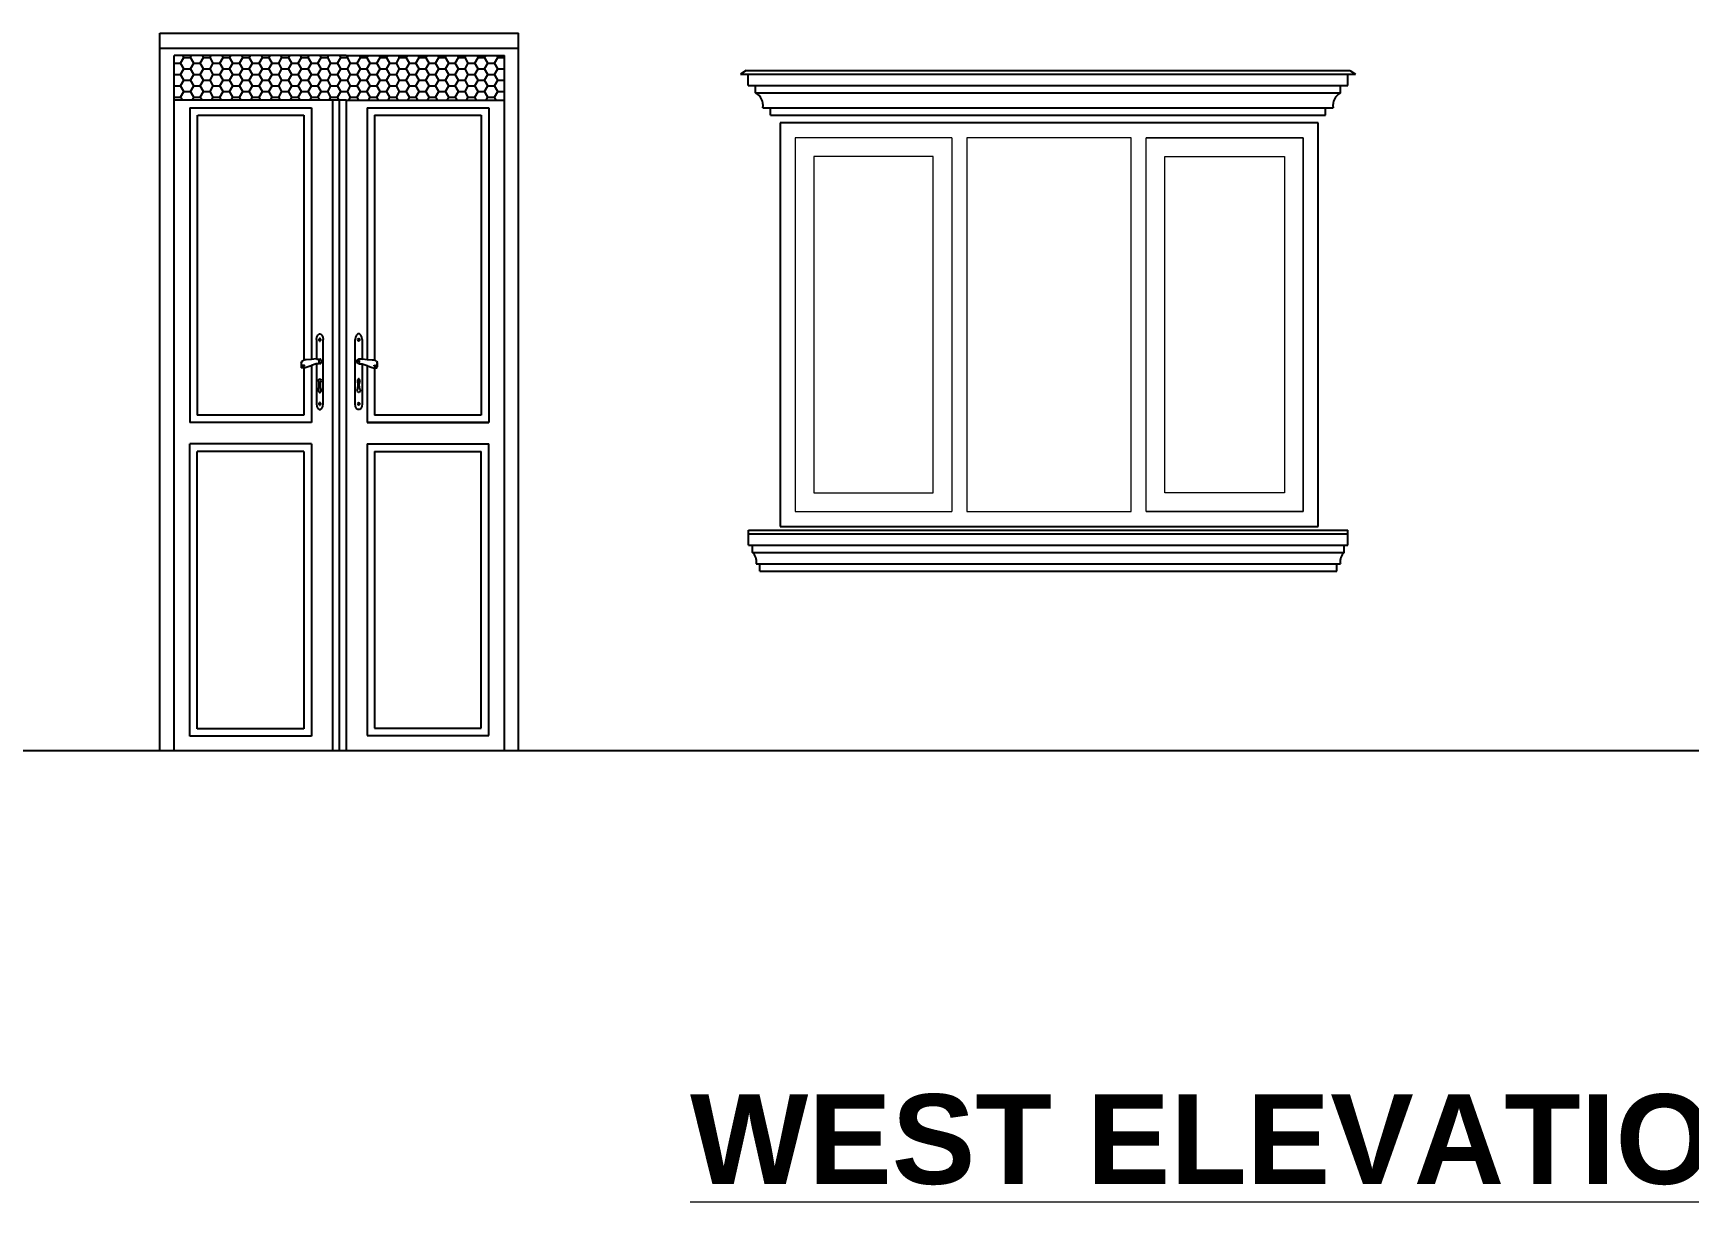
# Model space of a CAD drawing. Header units: inches. Extents: x 1397 to 20304, y -27267 to -746.
# Drawn here: x 13854.3 to 14075.9, y -24161.2 to -24004.8 of the extents above; entities that cross this region are included whole.
import ezdxf

# ---------------------------------------------------------------- set-up
doc = ezdxf.new("R2010")
doc.units = ezdxf.units.IN
doc.header["$LTSCALE"] = 17
doc.header["$MEASUREMENT"] = 0
for name, color, linetype, lineweight in [('25 BOT BAR', 12, 'Continuous', 25), ('ELEVATION', 7, 'Continuous', 25), ('OUTLINE', 1, 'Continuous', 25), ('TEXT', 231, 'Continuous', 20), ('WINDOW FRAME', 161, 'Continuous', 20)]:
    doc.layers.add(name, color=color, linetype=linetype, lineweight=lineweight)

# ---------------------------------------------------------------- blocks, each defined once
blk = doc.blocks.new('cornicebelow')
at = {"layer": '25 BOT BAR'}
for p, q in [((13950.02, -21087.63), (14030.23, -21087.63)), ((13950.02, -21089.63), (13950.02, -21087.63)), ((13950.02, -21088.13), (14030.23, -21088.13)), ((14030.23, -21089.63), (14030.23, -21087.63)), ((13950.02, -21089.63), (14030.23, -21089.63)), ((13950.52, -21090.63), (13950.52, -21089.63)), ((13950.52, -21090.63), (14029.73, -21090.63)), ((14029.73, -21090.63), (14029.73, -21089.63)), ((13951.02, -21092.13), (14029.23, -21092.13)), ((13951.52, -21093.13), (13951.52, -21092.13)), ((13951.52, -21093.13), (14028.73, -21093.13)), ((14028.73, -21093.13), (14028.73, -21092.13))]:
    blk.add_line(p, q, dxfattribs=at)
for centre, start, end in [((13949.58, -21091.77), 346.2102, 50.6596), ((14030.67, -21091.77), 129.3404, 193.7898)]:
    blk.add_arc(centre, 1.48, start, end, dxfattribs=at)
blk = doc.blocks.new('corniceup')
at = {"layer": '25 BOT BAR'}
for p, q in [((13949.69, -21026.13), (13948.94, -21026.63)), ((13949.94, -21028.13), (13949.94, -21026.63)), ((14030.23, -21028.13), (14030.23, -21026.63)), ((14030.48, -21026.13), (14031.23, -21026.63)), ((13950.94, -21029.13), (13950.94, -21028.13)), ((14029.23, -21029.13), (14029.23, -21028.13)), ((13952.94, -21032.13), (13952.94, -21031.13)), ((14027.23, -21032.13), (14027.23, -21031.13))]:
    blk.add_line(p, q, dxfattribs=at)
for centre, start, end in [((13950.02, -21030.83), 351.2663, 61.8638), ((14030.15, -21030.83), 118.1362, 188.7337)]:
    blk.add_arc(centre, 1.93, start, end, dxfattribs=at)
at = {"layer": 'OUTLINE'}
for p, q in [((13948.94, -21026.63), (14031.23, -21026.63)), ((13949.69, -21026.13), (14030.48, -21026.13)), ((13949.94, -21028.13), (14030.23, -21028.13)), ((13950.94, -21029.13), (14029.23, -21029.13)), ((13951.94, -21031.13), (14028.23, -21031.13)), ((13952.94, -21032.13), (14027.23, -21032.13))]:
    blk.add_line(p, q, dxfattribs=at)

msp = doc.modelspace()

# ---------------------------------------------------------------- hatches: boundary and pattern name
at = {"layer": 'ELEVATION', "linetype": 'Continuous'}
h = msp.add_hatch(dxfattribs=at)
h.set_pattern_fill('HONEY', color=256, scale=7)
h.set_pattern_definition([(0, (0, -2983.6316), (1.3125, 0.757772228), [0.875, -1.75]), (120, (0, -2983.6316), (-1.3125, 0.757772228), [0.875, -1.75]), (60, (0, -2983.6316), (3e-16, 1.515544457), [-1.75, 0.875])])
h.paths.add_polyline_path([(13917.35, -24007.74), (13896.14, -24007.74), (13873.12, -24007.74), (13873.12, -24013.74), (13896.14, -24013.74), (13917.35, -24013.74)])

# ---------------------------------------------------------------- linework, layer by layer
at = {"layer": '25 BOT BAR'}
msp.add_line((13766.23, -24100.76), (14226.23, -24100.76), dxfattribs=at)
at = {"layer": 'ELEVATION', "linetype": 'Continuous'}
for p, q in [((13871.23, -24100.76), (13871.23, -24004.76)), ((13871.23, -24004.76), (13919.23, -24004.76)), ((13919.23, -24100.76), (13919.23, -24004.76)), ((13871.23, -24006.76), (13919.23, -24006.76)), ((13871.23, -24006.76), (13919.23, -24006.76)), ((13871.23, -24006.76), (13919.23, -24006.76)), ((13873.12, -24100.76), (13873.12, -24007.74)), ((13896.14, -24007.74), (13873.12, -24007.74)), ((13896.14, -24007.74), (13917.35, -24007.74)), ((13917.35, -24100.76), (13917.35, -24007.74)), ((13896.14, -24013.74), (13873.12, -24013.74)), ((13894.33, -24013.74), (13894.33, -24100.76)), ((13895.23, -24013.74), (13895.23, -24100.76)), ((13896.14, -24013.74), (13896.14, -24100.76)), ((13896.14, -24013.74), (13917.35, -24013.74)), ((13875.23, -24014.74), (13875.23, -24056.88)), ((13875.23, -24014.74), (13891.5, -24014.74)), ((13876.23, -24015.74), (13876.23, -24055.88)), ((13876.31, -24015.74), (13890.5, -24015.74)), ((13890.5, -24015.74), (13890.5, -24048.51)), ((13891.5, -24014.74), (13891.5, -24048.42)), ((13898.97, -24014.74), (13898.97, -24048.42)), ((13898.97, -24014.74), (13915.24, -24014.74)), ((13899.97, -24015.74), (13899.97, -24048.51)), ((13899.97, -24015.74), (13914.24, -24015.74)), ((13914.24, -24015.74), (13914.24, -24055.88)), ((13915.24, -24014.74), (13915.24, -24056.88)), ((14026.23, -24016.76), (13954.23, -24016.76)), ((13954.23, -24016.76), (13954.23, -24070.76)), ((14026.23, -24070.76), (14026.23, -24016.76)), ((13892.22, -24045.44), (13892.35, -24045.16)), ((13892.35, -24045.16), (13892.53, -24045.01)), ((13892.53, -24045.01), (13892.74, -24045.01)), ((13892.74, -24045.01), (13892.92, -24045.16)), ((13892.92, -24045.16), (13893.05, -24045.44)), ((13897.54, -24045.16), (13897.41, -24045.44)), ((13897.73, -24045.01), (13897.54, -24045.16)), ((13897.94, -24045.01), (13897.73, -24045.01)), ((13898.12, -24045.16), (13897.94, -24045.01)), ((13898.25, -24045.44), (13898.12, -24045.16)), ((13892.17, -24045.78), (13892.22, -24045.44)), ((13892.17, -24045.78), (13892.17, -24048.36)), ((13892.55, -24045.69), (13892.53, -24045.79)), ((13892.53, -24045.79), (13892.55, -24045.9)), ((13892.54, -24045.79), (13892.56, -24045.7)), ((13892.56, -24045.89), (13892.54, -24045.79)), ((13892.6, -24045.63), (13892.55, -24045.69)), ((13892.55, -24045.9), (13892.6, -24045.96)), ((13892.56, -24045.7), (13892.61, -24045.65)), ((13892.61, -24045.94), (13892.56, -24045.89)), ((13892.67, -24045.63), (13892.6, -24045.63)), ((13892.6, -24045.96), (13892.67, -24045.96)), ((13892.61, -24045.65), (13892.66, -24045.65)), ((13892.66, -24045.94), (13892.61, -24045.94)), ((13892.66, -24045.65), (13892.71, -24045.7)), ((13892.71, -24045.89), (13892.66, -24045.94)), ((13892.72, -24045.69), (13892.67, -24045.63)), ((13892.67, -24045.96), (13892.72, -24045.9)), ((13892.71, -24045.7), (13892.73, -24045.79)), ((13892.73, -24045.79), (13892.71, -24045.89)), ((13892.74, -24045.79), (13892.72, -24045.69)), ((13892.72, -24045.9), (13892.74, -24045.79)), ((13893.05, -24045.44), (13893.1, -24045.78)), ((13893.1, -24054.37), (13893.1, -24045.78)), ((13897.41, -24045.44), (13897.37, -24045.78)), ((13897.37, -24054.37), (13897.37, -24045.78)), ((13897.73, -24045.79), (13897.75, -24045.69)), ((13897.75, -24045.9), (13897.73, -24045.79)), ((13897.76, -24045.7), (13897.74, -24045.79)), ((13897.74, -24045.79), (13897.76, -24045.89)), ((13897.75, -24045.69), (13897.8, -24045.63)), ((13897.8, -24045.96), (13897.75, -24045.9)), ((13897.8, -24045.65), (13897.76, -24045.7)), ((13897.76, -24045.89), (13897.8, -24045.94)), ((13897.8, -24045.63), (13897.86, -24045.63)), ((13897.86, -24045.65), (13897.8, -24045.65)), ((13897.8, -24045.94), (13897.86, -24045.94)), ((13897.86, -24045.96), (13897.8, -24045.96)), ((13897.86, -24045.63), (13897.92, -24045.69)), ((13897.91, -24045.7), (13897.86, -24045.65)), ((13897.86, -24045.94), (13897.91, -24045.89)), ((13897.92, -24045.9), (13897.86, -24045.96)), ((13897.92, -24045.79), (13897.91, -24045.7)), ((13897.91, -24045.89), (13897.92, -24045.79)), ((13897.92, -24045.69), (13897.94, -24045.79)), ((13897.94, -24045.79), (13897.92, -24045.9)), ((13898.3, -24045.78), (13898.25, -24045.44)), ((13898.3, -24045.78), (13898.3, -24048.36)), ((13890.15, -24048.86), (13890.16, -24048.8)), ((13890.15, -24048.86), (13890.15, -24048.87)), ((13890.15, -24048.87), (13890.15, -24048.9)), ((13890.15, -24048.9), (13890.16, -24048.87)), ((13890.15, -24048.9), (13890.15, -24048.94)), ((13890.15, -24048.94), (13890.15, -24049)), ((13890.15, -24049), (13890.15, -24049.06)), ((13890.15, -24049.06), (13890.15, -24049.14)), ((13890.15, -24049.14), (13890.15, -24049.21)), ((13890.15, -24049.21), (13890.15, -24049.27)), ((13890.15, -24049.27), (13890.15, -24049.33)), ((13890.15, -24049.33), (13890.15, -24049.38)), ((13890.15, -24049.38), (13890.15, -24049.41)), ((13890.15, -24049.41), (13890.15, -24049.41)), ((13890.16, -24049.47), (13890.15, -24049.41)), ((13890.16, -24048.8), (13890.17, -24048.77)), ((13890.16, -24048.82), (13890.17, -24048.79)), ((13890.16, -24048.82), (13890.16, -24048.82)), ((13890.16, -24048.82), (13890.16, -24048.87)), ((13890.16, -24048.86), (13890.16, -24048.82)), ((13890.16, -24048.86), (13890.17, -24048.83)), ((13890.16, -24048.86), (13890.16, -24048.86)), ((13890.16, -24048.86), (13890.16, -24048.9)), ((13890.16, -24048.98), (13890.16, -24048.86)), ((13890.16, -24049.14), (13890.16, -24049.06)), ((13890.16, -24049.35), (13890.16, -24049.21)), ((13890.16, -24049.47), (13890.16, -24049.41)), ((13890.17, -24049.49), (13890.16, -24049.47)), ((13890.2, -24048.7), (13890.17, -24048.77)), ((13890.17, -24048.79), (13890.17, -24048.79)), ((13890.17, -24048.83), (13890.17, -24048.82)), ((13890.2, -24049.55), (13890.17, -24049.49)), ((13890.24, -24048.65), (13890.2, -24048.7)), ((13890.2, -24049.12), (13890.2, -24049.23)), ((13890.2, -24049.12), (13890.25, -24049.12)), ((13890.2, -24049.23), (13890.25, -24049.23)), ((13890.2, -24049.53), (13890.24, -24049.56)), ((13890.2, -24049.53), (13890.2, -24049.55)), ((13890.24, -24049.57), (13890.2, -24049.55)), ((13890.24, -24048.65), (13890.52, -24048.49)), ((13890.24, -24049.56), (13890.24, -24049.57)), ((13890.24, -24049.56), (13890.24, -24049.57)), ((13890.51, -24049.59), (13890.24, -24049.56)), ((13890.24, -24049.56), (13890.24, -24049.56)), ((13890.52, -24049.61), (13890.24, -24049.57)), ((13890.25, -24049.12), (13890.25, -24049.23)), ((13890.57, -24049.2), (13890.25, -24049.23)), ((13890.25, -24049.23), (13890.25, -24049.34)), ((13890.56, -24049.33), (13890.25, -24049.34)), ((13890.5, -24049.61), (13890.5, -24055.88)), ((13890.51, -24049.59), (13890.52, -24049.61)), ((13890.81, -24048.47), (13890.52, -24048.49)), ((13890.81, -24049.5), (13890.52, -24049.61)), ((13890.56, -24049.33), (13890.57, -24049.2)), ((13891.46, -24048.42), (13890.81, -24048.47)), ((13891.46, -24049.26), (13890.81, -24049.5)), ((13890.81, -24049.49), (13890.81, -24049.49)), ((13891.5, -24048.42), (13891.46, -24048.42)), ((13891.5, -24049.25), (13891.46, -24049.26)), ((13892.15, -24048.35), (13891.5, -24048.42)), ((13891.5, -24048.42), (13891.5, -24048.47)), ((13892.15, -24049.03), (13891.5, -24049.25)), ((13891.5, -24049.24), (13891.5, -24049.25)), ((13891.5, -24049.25), (13891.5, -24056.88)), ((13892.17, -24048.36), (13892.15, -24048.35)), ((13892.17, -24049.03), (13892.15, -24049.03)), ((13892.17, -24048.36), (13892.17, -24048.45)), ((13892.23, -24048.36), (13892.17, -24048.36)), ((13892.17, -24048.52), (13892.17, -24048.53)), ((13892.17, -24049.02), (13892.17, -24049.03)), ((13892.23, -24049.02), (13892.17, -24049.03)), ((13892.17, -24049.03), (13892.17, -24054.37)), ((13892.23, -24048.36), (13892.31, -24048.37)), ((13892.31, -24049.02), (13892.23, -24049.02)), ((13892.31, -24048.37), (13892.39, -24048.37)), ((13892.39, -24049.01), (13892.31, -24049.02)), ((13892.39, -24048.37), (13892.46, -24048.38)), ((13892.46, -24049.01), (13892.39, -24049.01)), ((13892.46, -24048.38), (13892.53, -24048.38)), ((13892.53, -24049), (13892.46, -24049.01)), ((13892.53, -24048.38), (13892.58, -24048.39)), ((13892.53, -24048.69), (13892.54, -24048.63)), ((13892.54, -24048.76), (13892.53, -24048.69)), ((13892.58, -24049), (13892.53, -24049)), ((13892.54, -24048.63), (13892.55, -24048.57)), ((13892.55, -24048.81), (13892.54, -24048.76)), ((13892.55, -24048.57), (13892.57, -24048.52)), ((13892.57, -24048.86), (13892.55, -24048.81)), ((13892.57, -24048.52), (13892.59, -24048.51)), ((13892.6, -24048.9), (13892.57, -24048.86)), ((13892.58, -24048.39), (13892.62, -24048.39)), ((13892.62, -24048.99), (13892.58, -24049)), ((13892.64, -24048.93), (13892.6, -24048.9)), ((13892.62, -24048.39), (13892.66, -24048.4)), ((13892.62, -24048.47), (13892.64, -24048.46)), ((13892.66, -24048.99), (13892.62, -24048.99)), ((13892.64, -24048.46), (13892.68, -24048.45)), ((13892.68, -24048.94), (13892.64, -24048.93)), ((13892.66, -24048.4), (13892.68, -24048.4)), ((13892.68, -24048.98), (13892.66, -24048.99)), ((13892.72, -24048.41), (13892.68, -24048.4)), ((13892.68, -24048.45), (13892.71, -24048.46)), ((13892.71, -24048.93), (13892.68, -24048.94)), ((13892.68, -24048.98), (13892.72, -24048.97)), ((13892.71, -24048.46), (13892.75, -24048.48)), ((13892.75, -24048.9), (13892.71, -24048.93)), ((13892.76, -24048.44), (13892.72, -24048.41)), ((13892.72, -24048.97), (13892.76, -24048.95)), ((13892.75, -24048.48), (13892.75, -24048.49)), ((13892.78, -24048.86), (13892.75, -24048.9)), ((13892.8, -24048.49), (13892.76, -24048.44)), ((13892.76, -24048.95), (13892.8, -24048.9)), ((13892.79, -24048.84), (13892.78, -24048.86)), ((13892.79, -24048.54), (13892.8, -24048.57)), ((13892.8, -24048.49), (13892.8, -24048.49)), ((13892.83, -24048.55), (13892.8, -24048.49)), ((13892.8, -24048.57), (13892.82, -24048.63)), ((13892.8, -24048.89), (13892.83, -24048.83)), ((13892.8, -24048.89), (13892.8, -24048.9)), ((13892.82, -24048.76), (13892.81, -24048.77)), ((13892.82, -24048.63), (13892.82, -24048.69)), ((13892.82, -24048.69), (13892.82, -24048.76)), ((13892.84, -24048.62), (13892.83, -24048.55)), ((13892.83, -24048.83), (13892.84, -24048.77)), ((13892.85, -24048.69), (13892.84, -24048.62)), ((13892.84, -24048.77), (13892.85, -24048.69)), ((13897.62, -24048.62), (13897.64, -24048.55)), ((13897.62, -24048.69), (13897.62, -24048.62)), ((13897.62, -24048.77), (13897.62, -24048.69)), ((13897.64, -24048.83), (13897.62, -24048.77)), ((13897.64, -24048.55), (13897.67, -24048.49)), ((13897.67, -24048.89), (13897.64, -24048.83)), ((13897.67, -24048.57), (13897.65, -24048.63)), ((13897.65, -24048.63), (13897.65, -24048.69)), ((13897.65, -24048.69), (13897.65, -24048.76)), ((13897.65, -24048.76), (13897.66, -24048.77)), ((13897.67, -24048.49), (13897.71, -24048.44)), ((13897.67, -24048.49), (13897.67, -24048.49)), ((13897.68, -24048.54), (13897.67, -24048.57)), ((13897.67, -24048.89), (13897.67, -24048.9)), ((13897.71, -24048.95), (13897.67, -24048.9)), ((13897.68, -24048.84), (13897.69, -24048.86)), ((13897.69, -24048.86), (13897.72, -24048.9)), ((13897.71, -24048.44), (13897.75, -24048.41)), ((13897.75, -24048.97), (13897.71, -24048.95)), ((13897.75, -24048.46), (13897.72, -24048.48)), ((13897.72, -24048.48), (13897.72, -24048.49)), ((13897.72, -24048.9), (13897.75, -24048.93)), ((13897.75, -24048.41), (13897.79, -24048.4)), ((13897.79, -24048.45), (13897.75, -24048.46)), ((13897.75, -24048.93), (13897.79, -24048.94)), ((13897.79, -24048.98), (13897.75, -24048.97)), ((13897.81, -24048.4), (13897.79, -24048.4)), ((13897.83, -24048.46), (13897.79, -24048.45)), ((13897.79, -24048.94), (13897.83, -24048.93)), ((13897.79, -24048.98), (13897.81, -24048.99)), ((13897.84, -24048.39), (13897.81, -24048.4)), ((13897.81, -24048.99), (13897.84, -24048.99)), ((13897.85, -24048.47), (13897.83, -24048.46)), ((13897.83, -24048.93), (13897.86, -24048.9)), ((13897.89, -24048.39), (13897.84, -24048.39)), ((13897.84, -24048.99), (13897.89, -24049)), ((13897.86, -24048.9), (13897.89, -24048.86)), ((13897.89, -24048.52), (13897.88, -24048.51)), ((13897.94, -24048.38), (13897.89, -24048.39)), ((13897.92, -24048.57), (13897.89, -24048.52)), ((13897.89, -24048.86), (13897.92, -24048.81)), ((13897.89, -24049), (13897.94, -24049)), ((13897.93, -24048.63), (13897.92, -24048.57)), ((13897.92, -24048.81), (13897.93, -24048.76)), ((13897.94, -24048.69), (13897.93, -24048.63)), ((13897.93, -24048.76), (13897.94, -24048.69)), ((13898.01, -24048.38), (13897.94, -24048.38)), ((13897.94, -24049), (13898.01, -24049.01)), ((13898.08, -24048.37), (13898.01, -24048.38)), ((13898.01, -24049.01), (13898.08, -24049.01)), ((13898.16, -24048.37), (13898.08, -24048.37)), ((13898.08, -24049.01), (13898.16, -24049.02)), ((13898.24, -24048.36), (13898.16, -24048.37)), ((13898.16, -24049.02), (13898.24, -24049.02)), ((13898.24, -24048.36), (13898.3, -24048.36)), ((13898.24, -24049.02), (13898.3, -24049.03)), ((13898.3, -24048.36), (13898.32, -24048.35)), ((13898.3, -24048.36), (13898.3, -24048.45)), ((13898.3, -24048.52), (13898.3, -24048.53)), ((13898.3, -24049.02), (13898.3, -24049.03)), ((13898.3, -24049.03), (13898.3, -24054.37)), ((13898.3, -24049.03), (13898.32, -24049.03)), ((13898.32, -24048.35), (13898.97, -24048.42)), ((13898.32, -24049.03), (13898.97, -24049.25)), ((13898.97, -24048.42), (13899.01, -24048.42)), ((13898.97, -24048.42), (13898.97, -24048.47)), ((13898.97, -24049.24), (13898.97, -24049.25)), ((13898.97, -24049.25), (13899.01, -24049.26)), ((13898.97, -24049.25), (13898.97, -24056.88)), ((13899.01, -24048.42), (13899.65, -24048.47)), ((13899.01, -24049.26), (13899.65, -24049.5)), ((13899.65, -24048.47), (13899.95, -24048.49)), ((13899.65, -24049.49), (13899.65, -24049.49)), ((13899.65, -24049.5), (13899.95, -24049.61)), ((13899.91, -24049.33), (13899.9, -24049.2)), ((13899.9, -24049.2), (13900.22, -24049.23)), ((13899.91, -24049.33), (13900.22, -24049.34)), ((13900.23, -24048.65), (13899.95, -24048.49)), ((13899.95, -24049.61), (13900.23, -24049.57)), ((13899.96, -24049.59), (13899.95, -24049.61)), ((13899.96, -24049.59), (13900.23, -24049.56)), ((13899.97, -24049.61), (13899.97, -24055.88)), ((13900.22, -24049.12), (13900.22, -24049.23)), ((13900.26, -24049.12), (13900.22, -24049.12)), ((13900.22, -24049.23), (13900.22, -24049.34)), ((13900.26, -24049.23), (13900.22, -24049.23)), ((13900.23, -24048.65), (13900.27, -24048.7)), ((13900.27, -24049.53), (13900.23, -24049.56)), ((13900.23, -24049.57), (13900.27, -24049.55)), ((13900.23, -24049.56), (13900.23, -24049.57)), ((13900.23, -24049.56), (13900.23, -24049.57)), ((13900.23, -24049.56), (13900.23, -24049.56)), ((13900.26, -24049.12), (13900.26, -24049.23)), ((13900.27, -24048.7), (13900.3, -24048.77)), ((13900.27, -24049.55), (13900.3, -24049.49)), ((13900.27, -24049.53), (13900.27, -24049.55)), ((13900.31, -24048.8), (13900.3, -24048.77)), ((13900.3, -24048.79), (13900.3, -24048.79)), ((13900.31, -24048.82), (13900.3, -24048.79)), ((13900.3, -24048.83), (13900.3, -24048.82)), ((13900.31, -24048.86), (13900.3, -24048.83)), ((13900.3, -24049.49), (13900.31, -24049.47)), ((13900.31, -24048.86), (13900.31, -24048.8)), ((13900.31, -24048.82), (13900.31, -24048.82)), ((13900.31, -24048.82), (13900.31, -24048.87)), ((13900.31, -24048.86), (13900.31, -24048.82)), ((13900.31, -24048.86), (13900.32, -24048.87)), ((13900.31, -24048.86), (13900.31, -24048.86)), ((13900.31, -24048.86), (13900.31, -24048.9)), ((13900.31, -24048.98), (13900.31, -24048.86)), ((13900.32, -24048.9), (13900.31, -24048.87)), ((13900.31, -24049.14), (13900.31, -24049.06)), ((13900.31, -24049.35), (13900.31, -24049.21)), ((13900.32, -24049.41), (13900.31, -24049.41)), ((13900.31, -24049.47), (13900.31, -24049.41)), ((13900.31, -24049.47), (13900.31, -24049.41)), ((13900.32, -24048.87), (13900.32, -24048.9)), ((13900.32, -24048.9), (13900.32, -24048.94)), ((13900.32, -24048.94), (13900.32, -24049)), ((13900.32, -24049), (13900.32, -24049.06)), ((13900.32, -24049.06), (13900.32, -24049.14)), ((13900.32, -24049.14), (13900.32, -24049.21)), ((13900.32, -24049.21), (13900.32, -24049.27)), ((13900.32, -24049.27), (13900.32, -24049.33)), ((13900.32, -24049.33), (13900.32, -24049.38)), ((13900.32, -24049.38), (13900.32, -24049.41)), ((13892.48, -24051.23), (13892.52, -24051.09)), ((13892.49, -24051.38), (13892.48, -24051.23)), ((13892.49, -24051.38), (13892.51, -24051.45)), ((13892.52, -24051.46), (13892.51, -24051.45)), ((13892.52, -24051.09), (13892.59, -24051.01)), ((13892.53, -24051.48), (13892.52, -24051.46)), ((13892.53, -24051.49), (13892.53, -24051.48)), ((13892.54, -24051.51), (13892.53, -24051.49)), ((13892.54, -24051.53), (13892.54, -24051.51)), ((13892.55, -24051.55), (13892.54, -24051.53)), ((13892.55, -24051.57), (13892.55, -24051.55)), ((13892.55, -24051.61), (13892.55, -24051.57)), ((13892.56, -24051.73), (13892.55, -24051.61)), ((13892.56, -24051.86), (13892.56, -24051.73)), ((13892.56, -24051.96), (13892.56, -24051.86)), ((13892.59, -24051.01), (13892.68, -24051.01)), ((13892.68, -24051.01), (13892.75, -24051.09)), ((13892.71, -24051.73), (13892.72, -24051.61)), ((13892.71, -24051.86), (13892.71, -24051.73)), ((13892.71, -24051.96), (13892.71, -24051.86)), ((13892.72, -24051.55), (13892.73, -24051.53)), ((13892.72, -24051.57), (13892.72, -24051.55)), ((13892.72, -24051.61), (13892.72, -24051.57)), ((13892.73, -24051.51), (13892.74, -24051.49)), ((13892.73, -24051.53), (13892.73, -24051.51)), ((13892.74, -24051.48), (13892.75, -24051.46)), ((13892.74, -24051.49), (13892.74, -24051.48)), ((13892.75, -24051.09), (13892.79, -24051.23)), ((13892.75, -24051.46), (13892.76, -24051.45)), ((13892.78, -24051.38), (13892.76, -24051.45)), ((13892.79, -24051.23), (13892.78, -24051.38)), ((13897.71, -24051.09), (13897.68, -24051.23)), ((13897.68, -24051.23), (13897.69, -24051.38)), ((13897.69, -24051.38), (13897.71, -24051.45)), ((13897.79, -24051.01), (13897.71, -24051.09)), ((13897.72, -24051.46), (13897.71, -24051.45)), ((13897.73, -24051.48), (13897.72, -24051.46)), ((13897.73, -24051.49), (13897.73, -24051.48)), ((13897.74, -24051.51), (13897.73, -24051.49)), ((13897.74, -24051.53), (13897.74, -24051.51)), ((13897.74, -24051.55), (13897.74, -24051.53)), ((13897.75, -24051.57), (13897.74, -24051.55)), ((13897.75, -24051.61), (13897.75, -24051.57)), ((13897.76, -24051.73), (13897.75, -24051.61)), ((13897.75, -24051.96), (13897.76, -24051.86)), ((13897.76, -24051.86), (13897.76, -24051.73)), ((13897.88, -24051.01), (13897.79, -24051.01)), ((13897.95, -24051.09), (13897.88, -24051.01)), ((13897.91, -24051.73), (13897.92, -24051.61)), ((13897.91, -24051.86), (13897.91, -24051.73)), ((13897.91, -24051.96), (13897.91, -24051.86)), ((13897.92, -24051.55), (13897.93, -24051.53)), ((13897.92, -24051.57), (13897.92, -24051.55)), ((13897.92, -24051.61), (13897.92, -24051.57)), ((13897.93, -24051.49), (13897.94, -24051.48)), ((13897.93, -24051.51), (13897.93, -24051.49)), ((13897.93, -24051.53), (13897.93, -24051.51)), ((13897.94, -24051.48), (13897.95, -24051.46)), ((13897.99, -24051.23), (13897.95, -24051.09)), ((13897.98, -24051.38), (13897.95, -24051.45)), ((13897.95, -24051.46), (13897.95, -24051.45)), ((13897.98, -24051.38), (13897.99, -24051.23)), ((13892.46, -24052.43), (13892.45, -24052.5)), ((13892.45, -24052.5), (13892.46, -24052.65)), ((13892.46, -24052.43), (13892.48, -24052.36)), ((13892.46, -24052.65), (13892.51, -24052.77)), ((13892.48, -24052.36), (13892.5, -24052.3)), ((13892.5, -24052.3), (13892.51, -24052.23)), ((13892.51, -24052.23), (13892.53, -24052.16)), ((13892.51, -24052.77), (13892.59, -24052.84)), ((13892.53, -24052.16), (13892.54, -24052.1)), ((13892.54, -24052.1), (13892.55, -24052.03)), ((13892.55, -24052.03), (13892.56, -24051.96)), ((13892.59, -24052.84), (13892.68, -24052.84)), ((13892.68, -24052.84), (13892.76, -24052.77)), ((13892.72, -24052.03), (13892.71, -24051.96)), ((13892.73, -24052.1), (13892.72, -24052.03)), ((13892.74, -24052.16), (13892.73, -24052.1)), ((13892.76, -24052.23), (13892.74, -24052.16)), ((13892.77, -24052.3), (13892.76, -24052.23)), ((13892.76, -24052.77), (13892.81, -24052.65)), ((13892.79, -24052.36), (13892.77, -24052.3)), ((13892.81, -24052.43), (13892.79, -24052.36)), ((13892.81, -24052.43), (13892.82, -24052.5)), ((13892.81, -24052.65), (13892.82, -24052.5)), ((13897.66, -24052.43), (13897.65, -24052.5)), ((13897.66, -24052.65), (13897.65, -24052.5)), ((13897.66, -24052.43), (13897.68, -24052.36)), ((13897.71, -24052.77), (13897.66, -24052.65)), ((13897.68, -24052.36), (13897.7, -24052.3)), ((13897.7, -24052.3), (13897.71, -24052.23)), ((13897.71, -24052.23), (13897.72, -24052.16)), ((13897.79, -24052.84), (13897.71, -24052.77)), ((13897.72, -24052.16), (13897.74, -24052.1)), ((13897.74, -24052.1), (13897.75, -24052.03)), ((13897.75, -24052.03), (13897.75, -24051.96)), ((13897.88, -24052.84), (13897.79, -24052.84)), ((13897.96, -24052.77), (13897.88, -24052.84)), ((13897.92, -24052.03), (13897.91, -24051.96)), ((13897.93, -24052.1), (13897.92, -24052.03)), ((13897.94, -24052.16), (13897.93, -24052.1)), ((13897.95, -24052.23), (13897.94, -24052.16)), ((13897.97, -24052.3), (13897.95, -24052.23)), ((13898.01, -24052.65), (13897.96, -24052.77)), ((13897.99, -24052.36), (13897.97, -24052.3)), ((13898, -24052.43), (13897.99, -24052.36)), ((13898, -24052.43), (13898.02, -24052.5)), ((13898.02, -24052.5), (13898.01, -24052.65)), ((13890.5, -24055.88), (13876.23, -24055.88)), ((13892.17, -24054.37), (13892.22, -24054.71)), ((13892.22, -24054.71), (13892.35, -24054.98)), ((13892.35, -24054.98), (13892.53, -24055.14)), ((13892.55, -24054.26), (13892.53, -24054.37)), ((13892.53, -24054.37), (13892.55, -24054.47)), ((13892.53, -24055.14), (13892.74, -24055.14)), ((13892.54, -24054.37), (13892.56, -24054.27)), ((13892.56, -24054.46), (13892.54, -24054.37)), ((13892.6, -24054.2), (13892.55, -24054.26)), ((13892.55, -24054.47), (13892.6, -24054.53)), ((13892.56, -24054.27), (13892.61, -24054.22)), ((13892.61, -24054.51), (13892.56, -24054.46)), ((13892.67, -24054.2), (13892.6, -24054.2)), ((13892.6, -24054.53), (13892.67, -24054.53)), ((13892.61, -24054.22), (13892.66, -24054.22)), ((13892.66, -24054.51), (13892.61, -24054.51)), ((13892.66, -24054.22), (13892.71, -24054.27)), ((13892.71, -24054.46), (13892.66, -24054.51)), ((13892.72, -24054.26), (13892.67, -24054.2)), ((13892.67, -24054.53), (13892.72, -24054.47)), ((13892.71, -24054.27), (13892.73, -24054.37)), ((13892.73, -24054.37), (13892.71, -24054.46)), ((13892.74, -24054.37), (13892.72, -24054.26)), ((13892.72, -24054.47), (13892.74, -24054.37)), ((13892.74, -24055.14), (13892.92, -24054.98)), ((13892.92, -24054.98), (13893.05, -24054.71)), ((13893.05, -24054.71), (13893.1, -24054.37)), ((13897.41, -24054.71), (13897.37, -24054.37)), ((13897.54, -24054.98), (13897.41, -24054.71)), ((13897.73, -24055.14), (13897.54, -24054.98)), ((13897.73, -24054.37), (13897.75, -24054.26)), ((13897.75, -24054.47), (13897.73, -24054.37)), ((13897.94, -24055.14), (13897.73, -24055.14)), ((13897.76, -24054.27), (13897.74, -24054.37)), ((13897.74, -24054.37), (13897.76, -24054.46)), ((13897.75, -24054.26), (13897.8, -24054.2)), ((13897.8, -24054.53), (13897.75, -24054.47)), ((13897.8, -24054.22), (13897.76, -24054.27)), ((13897.76, -24054.46), (13897.8, -24054.51)), ((13897.8, -24054.2), (13897.86, -24054.2)), ((13897.86, -24054.22), (13897.8, -24054.22)), ((13897.8, -24054.51), (13897.86, -24054.51)), ((13897.86, -24054.53), (13897.8, -24054.53)), ((13897.86, -24054.2), (13897.92, -24054.26)), ((13897.91, -24054.27), (13897.86, -24054.22)), ((13897.86, -24054.51), (13897.91, -24054.46)), ((13897.92, -24054.47), (13897.86, -24054.53)), ((13897.92, -24054.37), (13897.91, -24054.27)), ((13897.91, -24054.46), (13897.92, -24054.37)), ((13897.92, -24054.26), (13897.94, -24054.37)), ((13897.94, -24054.37), (13897.92, -24054.47)), ((13898.12, -24054.98), (13897.94, -24055.14)), ((13898.25, -24054.71), (13898.12, -24054.98)), ((13898.3, -24054.37), (13898.25, -24054.71)), ((13914.24, -24055.88), (13899.97, -24055.88)), ((13891.5, -24056.88), (13875.23, -24056.88)), ((13898.97, -24056.88), (13915.24, -24056.88)), ((13915.24, -24056.88), (13898.97, -24056.88)), ((13891.5, -24059.74), (13875.23, -24059.74)), ((13875.23, -24098.86), (13875.23, -24059.74)), ((13890.5, -24060.74), (13876.23, -24060.74)), ((13876.23, -24097.86), (13876.23, -24060.74)), ((13890.5, -24060.74), (13890.5, -24097.86)), ((13891.5, -24059.74), (13891.5, -24098.86)), ((13898.97, -24059.74), (13898.97, -24098.76)), ((13898.97, -24059.74), (13915.24, -24059.74)), ((13899.97, -24060.74), (13899.97, -24097.76)), ((13899.97, -24060.74), (13914.24, -24060.74)), ((13914.24, -24097.76), (13914.24, -24060.74)), ((13915.24, -24098.76), (13915.24, -24059.74)), ((13954.23, -24070.76), (14026.23, -24070.76)), ((13871.23, -24100.76), (13871.23, -24093.7)), ((13890.5, -24097.86), (13876.23, -24097.86)), ((13899.97, -24097.76), (13914.24, -24097.76)), ((13891.5, -24098.86), (13875.23, -24098.86)), ((13898.97, -24098.76), (13915.24, -24098.76)), ((13871.23, -24100.76), (13919.23, -24100.76))]:
    msp.add_line(p, q, dxfattribs=at)
at = {"layer": 'WINDOW FRAME'}
for p, q in [((13977.23, -24018.76), (13956.23, -24018.76)), ((13956.23, -24018.76), (13956.23, -24068.76)), ((13977.23, -24018.76), (13977.23, -24068.76)), ((14001.23, -24018.76), (13979.23, -24018.76)), ((13979.23, -24018.76), (13979.23, -24068.76)), ((14001.23, -24068.76), (14001.23, -24018.76)), ((14024.23, -24018.76), (14003.23, -24018.76)), ((14003.23, -24068.76), (14003.23, -24018.76)), ((14003.23, -24018.76), (14024.23, -24018.76)), ((14003.23, -24068.76), (14003.23, -24018.76)), ((14024.23, -24068.76), (14024.23, -24018.76)), ((14024.23, -24018.76), (14024.23, -24068.76)), ((13974.73, -24021.26), (13958.73, -24021.26)), ((13958.73, -24021.26), (13958.73, -24066.26)), ((13974.73, -24066.26), (13974.73, -24021.26)), ((14005.73, -24021.26), (14021.73, -24021.26)), ((14005.73, -24066.26), (14005.73, -24021.26)), ((14021.73, -24021.26), (14021.73, -24066.26)), ((13958.73, -24066.26), (13974.73, -24066.26)), ((14021.73, -24066.26), (14005.73, -24066.26)), ((13956.23, -24068.76), (13977.23, -24068.76)), ((13979.23, -24068.76), (14001.23, -24068.76)), ((14003.23, -24068.76), (14024.23, -24068.76)), ((14024.23, -24068.76), (14003.23, -24068.76))]:
    msp.add_line(p, q, dxfattribs=at)

# ---------------------------------------------------------------- block references
at = {"layer": '25 BOT BAR'}
for name in ['corniceup', 'cornicebelow']:
    msp.add_blockref(name, (0, -2983.63), dxfattribs=at)

# ---------------------------------------------------------------- texts
at = {"layer": 'TEXT', "insert": (14016.68, -24146.76), "char_height": 12, "width": 396.2985, "attachment_point": 2}
msp.add_mtext('{\\fArial|b1|i0|c0|p34;\\LWEST ELEVATION}', dxfattribs=at)

doc.saveas('drawing.dxf')
